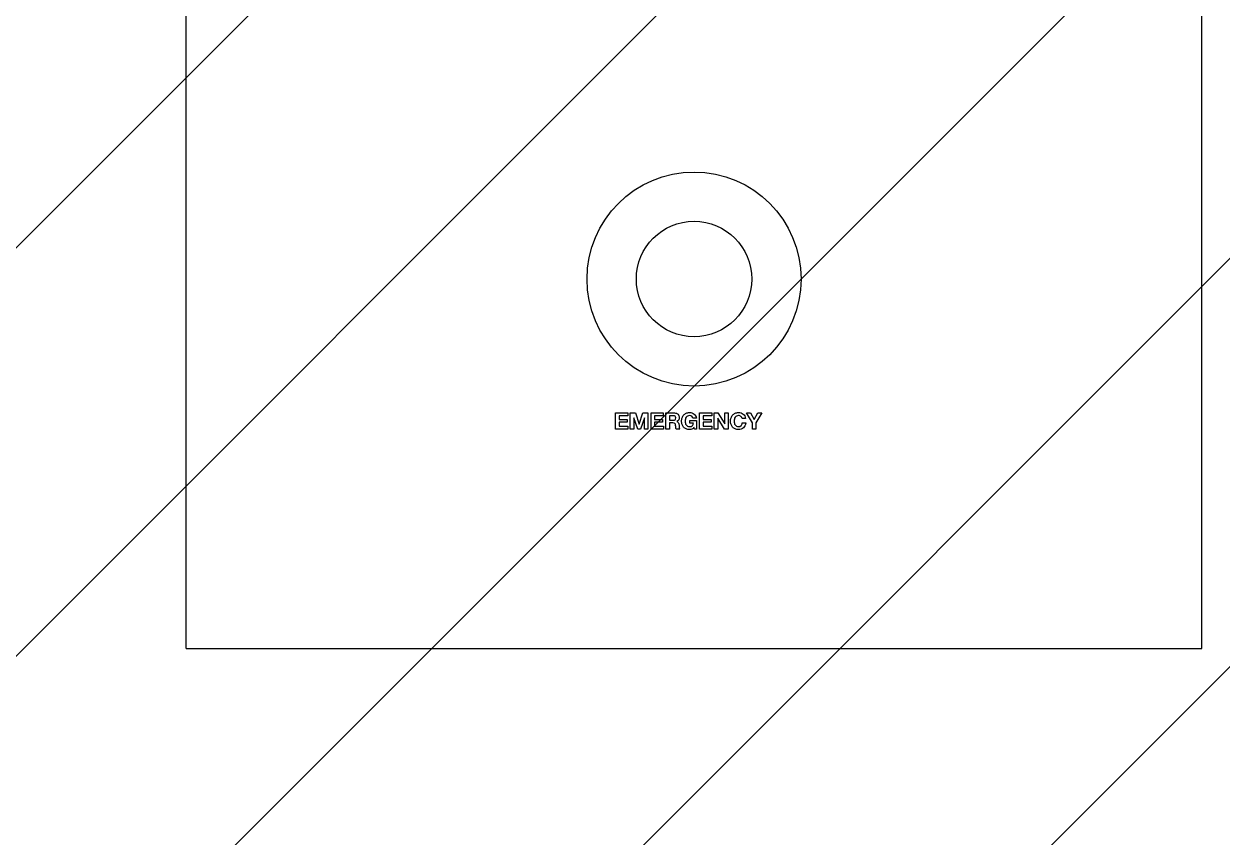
# Model space of a CAD drawing. Header units: millimetres. Extents: x 0 to 16408, y 0 to 11536.
# Drawn here: x 11314.2 to 11573.7, y 4370.2 to 4546.3 of the extents above; entities that cross this region are included whole.
import ezdxf

# ---------------------------------------------------------------- set-up
doc = ezdxf.new("R2010")
doc.units = ezdxf.units.MM
doc.header["$MEASUREMENT"] = 0
doc.linetypes.add('HIDDEN', pattern=[9.525, 6.35, -3.175])
doc.layers.get('0').update_dxf_attribs({"lineweight": 25})
doc.layers.add('DIM', color=3, linetype='Continuous', lineweight=9)
doc.layers.add('H', color=2, linetype='HIDDEN', lineweight=15)

msp = doc.modelspace()

# ---------------------------------------------------------------- hatches: boundary and pattern name
at = {"layer": 'DIM'}
h = msp.add_hatch(dxfattribs=at)
h.set_pattern_fill('ANSI31', color=256, scale=350, style=0)
h.set_pattern_definition([(45, (-19163.366, -2190.005), (-30.93592, 30.93592), [])])
h.paths.add_polyline_path([(11169.331, 5386.066), (11169.331, 3313.066), (10738.546, 3313.066), (10738.546, 5100.001), (10069.331, 5100.001), (10069.331, 6563.066), (14009.331, 6563.066), (14009.331, 5100.001), (13340.115, 5100.001), (13340.115, 3313.066), (12909.331, 3313.066), (12909.331, 5386.066)])
edge = h.paths.add_edge_path(flags=16)
edge.add_line((12909.331, 3336.066), (12909.331, 3313.066))
edge.add_line((11169.331, 3336.066), (11169.331, 3313.066))
at = {"layer": 'H', "ltscale": 5}
h = msp.add_hatch(dxfattribs=at)
h.set_pattern_fill('ANSI31', color=256, scale=500, style=0)
h.set_pattern_definition([(45, (5319.3, 20778.49), (-44.19417, 44.19417), [])])
edge = h.paths.add_edge_path(flags=16)
edge.add_line((14059.331, 6563.066), (14009.331, 6563.066))
edge.add_line((14059.331, 6563.066), (14009.331, 6563.066))
edge = h.paths.add_edge_path()
edge.add_line((14059.331, 6563.066), (14009.331, 6563.066))
edge.add_line((14059.331, 6563.066), (14009.331, 6563.066))
edge.add_line((10069.331, 3313.066), (10069.331, 6563.066))
edge.add_line((10019.331, 3263.066), (10019.331, 6563.066))
edge.add_line((10069.331, 3313.066), (14009.331, 3313.066))
edge.add_line((10019.331, 3263.066), (14059.331, 3263.066))
edge.add_line((14059.331, 6563.066), (14009.331, 6563.066))
edge.add_line((14009.331, 5313.066), (14009.331, 5323.066))
edge.add_line((14009.331, 3313.066), (14009.331, 6563.066))
edge.add_line((14059.331, 3263.066), (14059.331, 6563.066))

# ---------------------------------------------------------------- linework, layer by layer
for p, q in [((11349.331, 4411.066), (11349.331, 5161.066)), ((11569.331, 4411.066), (11569.331, 5161.066)), ((11442.328, 4462.066), (11444.965, 4462.066)), ((11442.328, 4458.54), (11442.328, 4462.066)), ((11444.965, 4461.414), (11443.103, 4461.414)), ((11443.103, 4461.414), (11443.103, 4460.659)), ((11443.103, 4460.659), (11444.812, 4460.659)), ((11444.812, 4460.659), (11444.812, 4460.056)), ((11444.965, 4462.066), (11444.965, 4461.414)), ((11445.528, 4462.066), (11446.619, 4462.066)), ((11445.528, 4458.54), (11445.528, 4462.066)), ((11446.264, 4461.015), (11446.254, 4461.015)), ((11446.254, 4461.015), (11446.254, 4458.54)), ((11447.128, 4458.54), (11446.264, 4461.015)), ((11446.619, 4462.066), (11447.445, 4459.641)), ((11447.454, 4459.641), (11448.234, 4462.066)), ((11448.59, 4461.039), (11447.726, 4458.54)), ((11448.234, 4462.066), (11449.326, 4462.066)), ((11448.6, 4461.039), (11448.59, 4461.039)), ((11448.6, 4458.54), (11448.6, 4461.039)), ((11449.326, 4462.066), (11449.326, 4458.54)), ((11450.008, 4462.066), (11452.645, 4462.066)), ((11450.008, 4458.54), (11450.008, 4462.066)), ((11452.645, 4461.414), (11450.783, 4461.414)), ((11450.783, 4461.414), (11450.783, 4460.659)), ((11450.783, 4460.659), (11452.492, 4460.659)), ((11452.492, 4460.659), (11452.492, 4460.056)), ((11452.645, 4462.066), (11452.645, 4461.414)), ((11460.522, 4462.066), (11463.16, 4462.066)), ((11460.522, 4458.54), (11460.522, 4462.066)), ((11463.16, 4461.414), (11461.298, 4461.414)), ((11461.298, 4461.414), (11461.298, 4460.659)), ((11461.298, 4460.659), (11463.007, 4460.659)), ((11463.007, 4460.659), (11463.007, 4460.056)), ((11463.16, 4462.066), (11463.16, 4461.414)), ((11463.723, 4462.066), (11464.494, 4462.066)), ((11463.723, 4458.54), (11463.723, 4462.066)), ((11464.459, 4460.901), (11464.449, 4460.901)), ((11464.449, 4460.901), (11464.449, 4458.54)), ((11465.926, 4458.54), (11464.459, 4460.901)), ((11464.494, 4462.066), (11465.965, 4459.701)), ((11465.975, 4459.701), (11465.975, 4462.066)), ((11465.975, 4462.066), (11466.701, 4462.066)), ((11466.701, 4462.066), (11466.701, 4458.54)), ((11470.662, 4462.066), (11471.531, 4462.066)), ((11471.956, 4459.913), (11470.662, 4462.066)), ((11471.531, 4462.066), (11472.356, 4460.673)), ((11472.356, 4460.673), (11473.176, 4462.066)), ((11474.04, 4462.066), (11472.732, 4459.893)), ((11473.176, 4462.066), (11474.04, 4462.066)), ((11445.004, 4458.54), (11442.328, 4458.54)), ((11444.812, 4460.056), (11443.103, 4460.056)), ((11443.103, 4460.056), (11443.103, 4459.192)), ((11443.103, 4459.192), (11445.004, 4459.192)), ((11445.004, 4459.192), (11445.004, 4458.54)), ((11446.254, 4458.54), (11445.528, 4458.54)), ((11447.726, 4458.54), (11447.128, 4458.54)), ((11447.445, 4459.641), (11447.454, 4459.641)), ((11449.326, 4458.54), (11448.6, 4458.54)), ((11452.685, 4458.54), (11450.008, 4458.54)), ((11452.492, 4460.056), (11450.783, 4460.056)), ((11450.783, 4460.056), (11450.783, 4459.192)), ((11450.783, 4459.192), (11452.685, 4459.192)), ((11452.685, 4459.192), (11452.685, 4458.54)), ((11463.199, 4458.54), (11460.522, 4458.54)), ((11463.007, 4460.056), (11461.298, 4460.056)), ((11461.298, 4460.056), (11461.298, 4459.192)), ((11461.298, 4459.192), (11463.199, 4459.192)), ((11463.199, 4459.192), (11463.199, 4458.54)), ((11464.449, 4458.54), (11463.723, 4458.54)), ((11466.701, 4458.54), (11465.926, 4458.54)), ((11465.965, 4459.701), (11465.975, 4459.701)), ((11471.956, 4458.54), (11471.956, 4459.913)), ((11472.732, 4458.54), (11471.956, 4458.54)), ((11472.732, 4459.893), (11472.732, 4458.54)), ((11349.331, 4411.066), (11569.331, 4411.066))]:
    msp.add_line(p, q)
at = {"color": 0, "lineweight": -2}
msp.add_circle((11459.331, 4491.066), 23.171, dxfattribs=at)
msp.add_circle((11459.331, 4491.066), 12.5)
for points in [[(11453.208, 4458.54), (11453.208, 4458.54), (11453.208, 4462.066), (11453.208, 4462.066)], [(11453.208, 4462.066), (11453.208, 4462.066), (11455.11, 4462.066), (11455.11, 4462.066)], [(11454.833, 4461.464), (11454.833, 4461.464), (11453.984, 4461.464), (11453.984, 4461.464)], [(11453.984, 4461.464), (11453.984, 4461.464), (11453.984, 4460.471), (11453.984, 4460.471)], [(11453.984, 4460.471), (11453.984, 4460.471), (11454.833, 4460.471), (11454.833, 4460.471)], [(11455.233, 4461.348), (11455.144, 4461.425), (11455.011, 4461.464), (11454.833, 4461.464)], [(11454.833, 4460.471), (11455.011, 4460.471), (11455.144, 4460.511), (11455.233, 4460.589)], [(11455.11, 4462.066), (11455.268, 4462.066), (11455.41, 4462.041), (11455.537, 4461.99)], [(11455.537, 4461.99), (11455.663, 4461.939), (11455.772, 4461.869), (11455.863, 4461.78)], [(11455.863, 4461.78), (11455.954, 4461.691), (11456.022, 4461.588), (11456.07, 4461.471)], [(11458.414, 4459.869), (11458.414, 4459.869), (11458.414, 4460.446), (11458.414, 4460.446)], [(11458.414, 4460.446), (11458.414, 4460.446), (11459.895, 4460.446), (11459.895, 4460.446)], [(11459.1, 4460.906), (11459.054, 4461.103), (11458.965, 4461.252), (11458.833, 4461.35)], [(11458.88, 4462.069), (11459.05, 4462.014), (11459.203, 4461.934), (11459.34, 4461.829)], [(11459.841, 4460.906), (11459.841, 4460.906), (11459.1, 4460.906), (11459.1, 4460.906)], [(11459.34, 4461.829), (11459.476, 4461.724), (11459.589, 4461.594), (11459.678, 4461.439)], [(11459.678, 4461.439), (11459.767, 4461.284), (11459.821, 4461.107), (11459.841, 4460.906)], [(11459.895, 4460.446), (11459.895, 4460.446), (11459.895, 4458.54), (11459.895, 4458.54)], [(11469.645, 4461.125), (11469.599, 4461.2), (11469.541, 4461.265), (11469.472, 4461.32)], [(11469.734, 4460.881), (11469.721, 4460.97), (11469.691, 4461.051), (11469.645, 4461.125)], [(11470.484, 4460.881), (11470.484, 4460.881), (11469.734, 4460.881), (11469.734, 4460.881)], [(11453.984, 4458.54), (11453.984, 4458.54), (11453.208, 4458.54), (11453.208, 4458.54)], [(11454.759, 4459.918), (11454.759, 4459.918), (11453.984, 4459.918), (11453.984, 4459.918)], [(11453.984, 4459.918), (11453.984, 4459.918), (11453.984, 4458.54), (11453.984, 4458.54)], [(11455.179, 4459.789), (11455.093, 4459.875), (11454.953, 4459.918), (11454.759, 4459.918)], [(11455.347, 4459.384), (11455.32, 4459.569), (11455.265, 4459.704), (11455.179, 4459.789)], [(11455.391, 4458.94), (11455.381, 4459.095), (11455.367, 4459.243), (11455.347, 4459.384)], [(11455.47, 4458.54), (11455.427, 4458.652), (11455.401, 4458.785), (11455.391, 4458.94)], [(11456.246, 4458.54), (11456.246, 4458.54), (11455.47, 4458.54), (11455.47, 4458.54)], [(11455.584, 4460.209), (11455.584, 4460.209), (11455.584, 4460.199), (11455.584, 4460.199)], [(11455.584, 4460.199), (11455.679, 4460.173), (11455.758, 4460.133), (11455.821, 4460.078)], [(11455.821, 4460.078), (11455.883, 4460.024), (11455.935, 4459.96), (11455.974, 4459.886)], [(11455.974, 4459.886), (11456.014, 4459.812), (11456.042, 4459.73), (11456.06, 4459.641)], [(11456.06, 4459.641), (11456.079, 4459.552), (11456.091, 4459.464), (11456.098, 4459.375)], [(11456.098, 4459.375), (11456.101, 4459.319), (11456.104, 4459.253), (11456.107, 4459.177)], [(11456.107, 4459.177), (11456.111, 4459.101), (11456.117, 4459.024), (11456.125, 4458.945)], [(11456.125, 4458.945), (11456.133, 4458.866), (11456.146, 4458.791), (11456.164, 4458.72)], [(11456.164, 4458.72), (11456.182, 4458.649), (11456.21, 4458.589), (11456.246, 4458.54)], [(11459.194, 4459.869), (11459.194, 4459.869), (11458.414, 4459.869), (11458.414, 4459.869)], [(11459.323, 4458.94), (11459.184, 4458.762), (11459.031, 4458.638), (11458.863, 4458.567)], [(11459.401, 4458.54), (11459.401, 4458.54), (11459.323, 4458.94), (11459.323, 4458.94)], [(11459.895, 4458.54), (11459.895, 4458.54), (11459.401, 4458.54), (11459.401, 4458.54)], [(11469.519, 4459.325), (11469.652, 4459.47), (11469.734, 4459.661), (11469.763, 4459.898)], [(11470.035, 4458.846), (11469.9, 4458.721), (11469.742, 4458.626), (11469.561, 4458.56)], [(11469.763, 4459.898), (11469.763, 4459.898), (11470.514, 4459.898), (11470.514, 4459.898)], [(11470.361, 4459.3), (11470.279, 4459.123), (11470.17, 4458.971), (11470.035, 4458.846)], [(11470.514, 4459.898), (11470.494, 4459.678), (11470.443, 4459.478), (11470.361, 4459.3)]]:
    msp.add_open_spline(points, degree=3)
for points, knots in [([(11455.233, 4460.589), (11455.322, 4460.669), (11455.367, 4460.797), (11455.367, 4460.975), (11455.367, 4461.146), (11455.322, 4461.27), (11455.233, 4461.348)], [1, 1, 1, 1, 2, 2, 2, 3, 3, 3, 3]), ([(11456.07, 4461.471), (11456.118, 4461.354), (11456.142, 4461.228), (11456.142, 4461.093), (11456.142, 4460.886), (11456.098, 4460.707), (11456.011, 4460.555), (11455.924, 4460.403), (11455.781, 4460.288), (11455.584, 4460.209)], [3, 3, 3, 3, 4, 4, 4, 5, 5, 5, 6, 6, 6, 6]), ([(11456.739, 4459.57), (11456.66, 4459.792), (11456.621, 4460.031), (11456.621, 4460.288), (11456.621, 4460.552), (11456.66, 4460.796), (11456.739, 4461.022)], [4, 4, 4, 4, 5, 5, 5, 6, 6, 6, 6]), ([(11456.739, 4461.022), (11456.818, 4461.247), (11456.932, 4461.444), (11457.08, 4461.612), (11457.228, 4461.78), (11457.41, 4461.912), (11457.626, 4462.007), (11457.841, 4462.103), (11458.084, 4462.15), (11458.354, 4462.15), (11458.535, 4462.15), (11458.711, 4462.123), (11458.88, 4462.069)], [6, 6, 6, 6, 7, 7, 7, 8, 8, 8, 9, 9, 9, 10, 10, 10, 10]), ([(11457.448, 4460.738), (11457.414, 4460.593), (11457.396, 4460.443), (11457.396, 4460.288), (11457.396, 4460.14), (11457.414, 4459.996), (11457.448, 4459.856)], [19, 19, 19, 19, 20, 20, 20, 21, 21, 21, 21]), ([(11457.91, 4461.397), (11457.788, 4461.329), (11457.689, 4461.239), (11457.613, 4461.125), (11457.538, 4461.012), (11457.482, 4460.883), (11457.448, 4460.738)], [17, 17, 17, 17, 18, 18, 18, 19, 19, 19, 19]), ([(11458.833, 4461.35), (11458.702, 4461.449), (11458.542, 4461.498), (11458.354, 4461.498), (11458.18, 4461.498), (11458.032, 4461.464), (11457.91, 4461.397)], [15, 15, 15, 15, 16, 16, 16, 17, 17, 17, 17]), ([(11467.348, 4459.57), (11467.269, 4459.792), (11467.23, 4460.031), (11467.23, 4460.288), (11467.23, 4460.552), (11467.269, 4460.796), (11467.348, 4461.022)], [21, 21, 21, 21, 22, 22, 22, 23, 23, 23, 23]), ([(11467.348, 4461.022), (11467.427, 4461.247), (11467.541, 4461.444), (11467.689, 4461.612), (11467.837, 4461.78), (11468.019, 4461.912), (11468.235, 4462.007), (11468.45, 4462.103), (11468.693, 4462.15), (11468.963, 4462.15), (11469.158, 4462.15), (11469.341, 4462.122), (11469.514, 4462.066), (11469.687, 4462.01), (11469.841, 4461.929), (11469.978, 4461.822)], [23, 23, 23, 23, 24, 24, 24, 25, 25, 25, 26, 26, 26, 27, 27, 27, 28, 28, 28, 28]), ([(11468.057, 4460.738), (11468.022, 4460.593), (11468.005, 4460.443), (11468.005, 4460.288), (11468.005, 4460.14), (11468.022, 4459.996), (11468.057, 4459.856)], [6, 6, 6, 6, 7, 7, 7, 8, 8, 8, 8]), ([(11468.519, 4461.397), (11468.397, 4461.329), (11468.298, 4461.239), (11468.222, 4461.125), (11468.146, 4461.012), (11468.091, 4460.883), (11468.057, 4460.738)], [4, 4, 4, 4, 5, 5, 5, 6, 6, 6, 6]), ([(11469.472, 4461.32), (11469.403, 4461.376), (11469.324, 4461.42), (11469.237, 4461.451), (11469.15, 4461.483), (11469.059, 4461.498), (11468.963, 4461.498), (11468.789, 4461.498), (11468.64, 4461.464), (11468.519, 4461.397)], [1, 1, 1, 1, 2, 2, 2, 3, 3, 3, 4, 4, 4, 4]), ([(11469.978, 4461.822), (11470.115, 4461.715), (11470.228, 4461.582), (11470.317, 4461.424), (11470.405, 4461.266), (11470.461, 4461.085), (11470.484, 4460.881)], [28, 28, 28, 28, 29, 29, 29, 30, 30, 30, 30]), ([(11458.863, 4458.567), (11458.695, 4458.496), (11458.526, 4458.461), (11458.354, 4458.461), (11458.084, 4458.461), (11457.841, 4458.508), (11457.626, 4458.602), (11457.41, 4458.695), (11457.228, 4458.825), (11457.08, 4458.99), (11456.932, 4459.154), (11456.818, 4459.347), (11456.739, 4459.57)], [0, 0, 0, 0, 1, 1, 1, 2, 2, 2, 3, 3, 3, 4, 4, 4, 4]), ([(11457.448, 4459.856), (11457.482, 4459.716), (11457.538, 4459.59), (11457.613, 4459.478), (11457.689, 4459.366), (11457.788, 4459.277), (11457.91, 4459.209)], [21, 21, 21, 21, 22, 22, 22, 23, 23, 23, 23]), ([(11457.91, 4459.209), (11458.032, 4459.142), (11458.18, 4459.108), (11458.354, 4459.108), (11458.611, 4459.108), (11458.81, 4459.173), (11458.949, 4459.303), (11459.089, 4459.433), (11459.171, 4459.621), (11459.194, 4459.869)], [23, 23, 23, 23, 24, 24, 24, 25, 25, 25, 26, 26, 26, 26]), ([(11469.561, 4458.56), (11469.38, 4458.494), (11469.18, 4458.461), (11468.963, 4458.461), (11468.693, 4458.461), (11468.45, 4458.508), (11468.235, 4458.602), (11468.019, 4458.695), (11467.837, 4458.825), (11467.689, 4458.99), (11467.541, 4459.154), (11467.427, 4459.347), (11467.348, 4459.57)], [17, 17, 17, 17, 18, 18, 18, 19, 19, 19, 20, 20, 20, 21, 21, 21, 21]), ([(11468.057, 4459.856), (11468.091, 4459.716), (11468.146, 4459.59), (11468.222, 4459.478), (11468.298, 4459.366), (11468.397, 4459.277), (11468.519, 4459.209)], [8, 8, 8, 8, 9, 9, 9, 10, 10, 10, 10]), ([(11468.519, 4459.209), (11468.64, 4459.142), (11468.789, 4459.108), (11468.963, 4459.108), (11469.2, 4459.108), (11469.385, 4459.18), (11469.519, 4459.325)], [10, 10, 10, 10, 11, 11, 11, 12, 12, 12, 12])]:
    msp.add_open_spline(points, degree=3, knots=knots)

doc.saveas('drawing.dxf')
